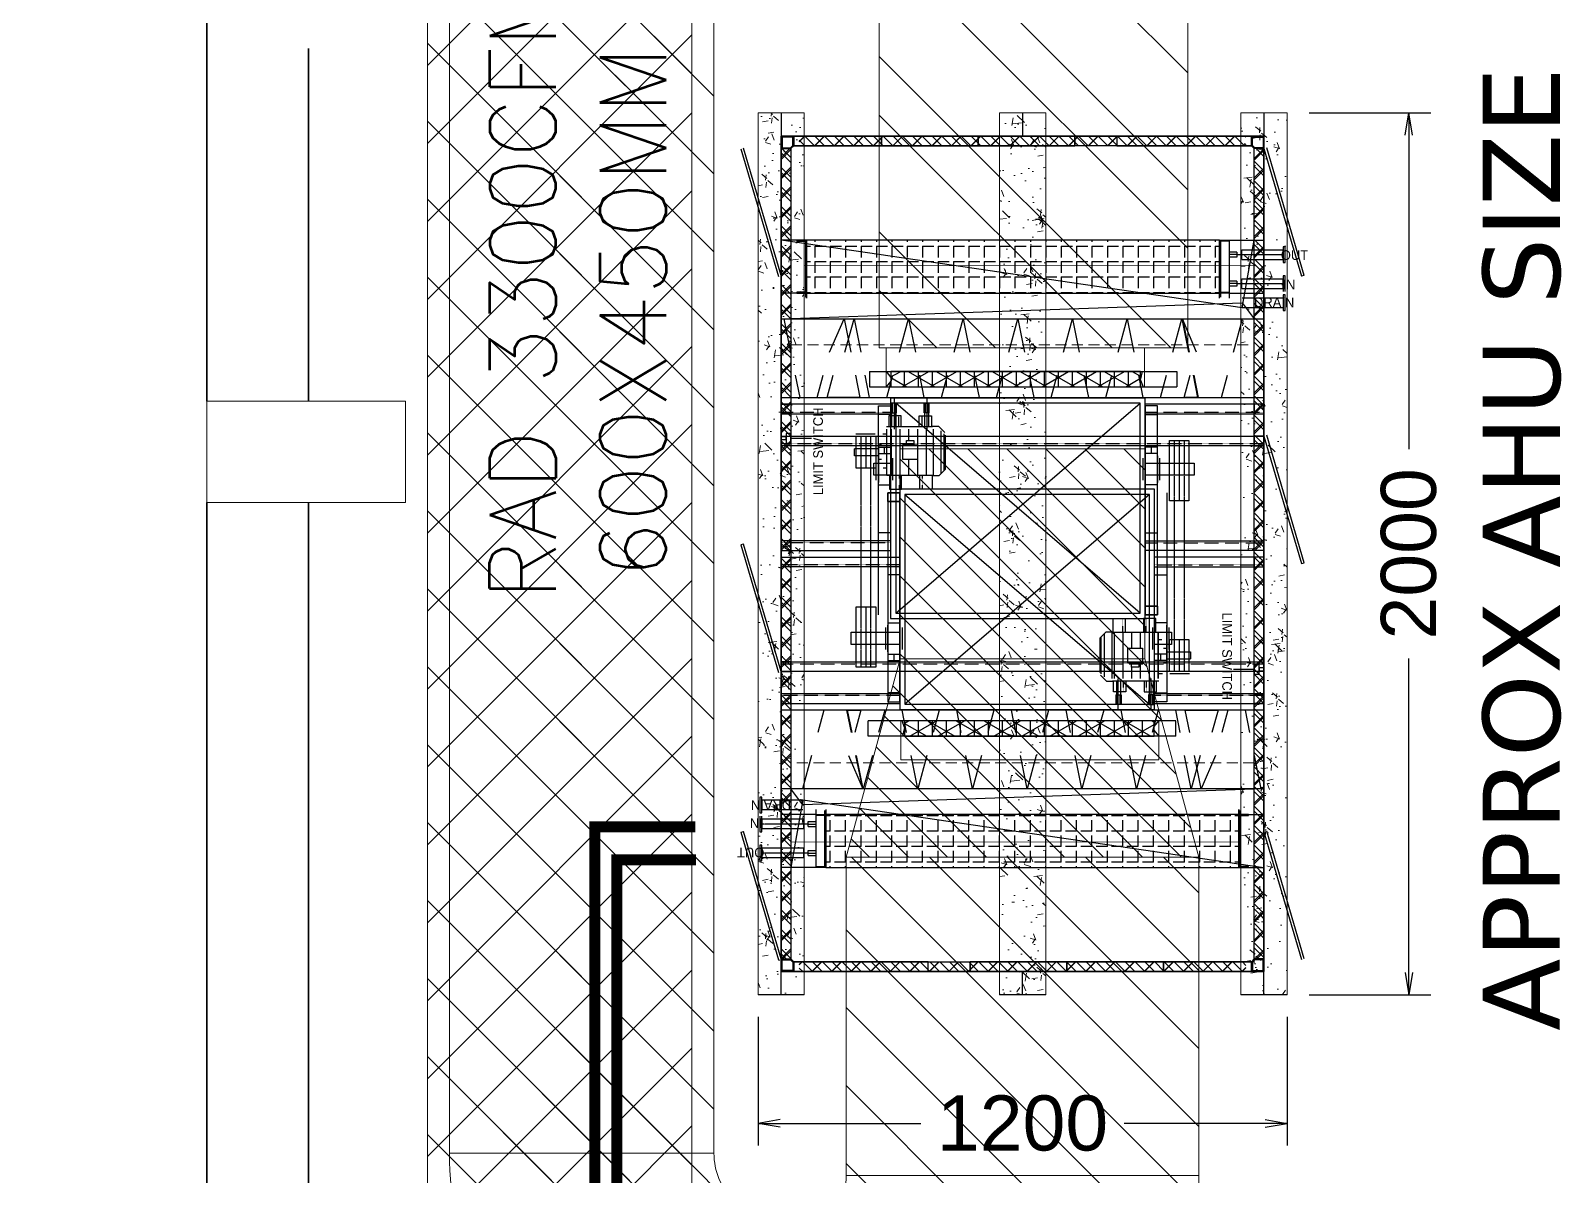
# Model space of a CAD drawing. Extents: x 2982526 to 3135339, y -1389320 to -1338265.
# Drawn here: x 3080911 to 3084383, y -1362751 to -1360154 of the extents above; entities that cross this region are included whole.
import ezdxf

# ---------------------------------------------------------------- set-up
doc = ezdxf.new("R2010")
doc.units = 0
doc.header["$MEASUREMENT"] = 0
for name, pattern in [('1', [0, 0, 0]), ('CENTER2', [1.125, 0.75, -0.125, 0.125, -0.125]), ('CONTINU', [0]), ('HIDDEN', [0.375, 0.25, -0.125])]:
    doc.linetypes.add(name, pattern=pattern)
doc.layers.get('0').update_dxf_attribs({"color": 6, "linetype": '1'})
for name, color, linetype in [('AC-AHU', 7, 'Continuous'), ('MEP_HVAC_COPPER_PIPE', 5, 'Continuous'), ('MEP_HVAC_SUPPLY_AIR_DUCT', 3, 'Continuous'), ('MEP_HVAC_TEXT', 7, 'Continuous')]:
    doc.layers.add(name, color=color, linetype=linetype)
for name, color, linetype, lineweight in [('Column', 162, 'Continuous', 13), ('MEP_HVAC_RA_DUCT', 1, 'Continuous', 9), ('pedestal', 4, 'Continuous', 20), ('WALL', 7, '1', 35)]:
    doc.layers.add(name, color=color, linetype=linetype, lineweight=lineweight)
doc.styles.add('ARIAL', font='arial.ttf')
doc.styles.add('ROMAND', font='GOTHIC.TTF')
doc.styles.add('VERDANA', font='verdana.ttf')
doc.dimstyles.new('TEXT', dxfattribs={"dimscale": 0, "dimtxt": 500, "dimasz": 100, "dimexe": 75, "dimexo": 100, "dimgap": 50, "dimtad": 0, "dimdec": 0, "dimzin": 0, "dimdsep": 46, "dimtxsty": 'ARIAL', "dimblk": 'OBLIQUE', "dimcen": 0.09, "dimdle": 100, "dimclrd": 256, "dimclre": 256, "dimclrt": 6, "dimadec": 0, "dimazin": 0, "dimtfac": 1, "dimtdec": 0, "dimtofl": 0, "dimtmove": 2, "dimatfit": 3, "dimfxl": 1, "dimfrac": 2, "dimtolj": 1, "dimtzin": 0, "dimarcsym": 0})
pattern_1 = [(135, (2809966.465, -3470098.125), (-44.1941738, -44.1941738), [])]

# ---------------------------------------------------------------- blocks, each defined once
blk = doc.blocks.new('AHU')
at = {"layer": 'AC-AHU'}
h = blk.add_hatch(dxfattribs=at)
h.set_pattern_fill('ANSI37', color=8, scale=199.446387, angle=360, style=0)
h.set_pattern_definition([(45, (-8918.856, -7694.014), (-22.16102328, 22.16102328), []), (135, (-8918.856, -7694.014), (-22.16102328, -22.16102328), [])])
h.paths.add_polyline_path([(3573564.3, -609895.1), (3573564.3, -609873.1), (3575402.4, -609873.1), (3575402.4, -609895.1)])
h = blk.add_hatch(dxfattribs=at)
h.set_pattern_fill('ANSI37', color=8, scale=199.446387, angle=270, style=0)
h.set_pattern_definition([(315, (-14100.013, 4523.325), (22.16102328, 22.16102328), []), (45, (-14100.013, 4523.325), (-22.16102328, 22.16102328), [])])
h.paths.add_polyline_path([(3573535.8, -610927.2), (3573557.7, -610927.2), (3573557.7, -609914.2), (3573535.8, -609914.2)])
h = blk.add_hatch(dxfattribs=at)
h.set_pattern_fill('ANSI37', color=8, scale=199.446387, angle=270, style=0)
h.set_pattern_definition([(315, (-14100.013, -833.994), (22.16102328, 22.16102328), []), (45, (-14100.013, -833.994), (-22.16102328, 22.16102328), [])])
h.paths.add_polyline_path([(3575409, -610927.2), (3575430.9, -610927.2), (3575430.9, -609914.2), (3575409, -609914.2)])
h = blk.add_hatch(dxfattribs=at)
h.set_pattern_fill('ANGLE', color=8, scale=5)
h.set_pattern_definition([(0, (0, 0), (0, 34.925), [25.4, -9.525]), (90, (0, 0), (-34.925, 2e-15), [25.4, -9.525])])
h.paths.add_polyline_path([(3573780.2, -610911.1), (3573891.8, -610911.1), (3573891.8, -610150.1)], flags=17)
h.paths.add_polyline_path([(3573891.8, -610150.1), (3573891.8, -609974.2), (3573771.8, -609974.2), (3573771.8, -610911.1), (3573780.2, -610911.1)])
h = blk.add_hatch(dxfattribs=at)
h.set_pattern_fill('NET3', color=8, scale=10, style=0)
h.set_pattern_definition([(0, (-350, 0), (0, 31.75), []), (60, (-350, 0), (-27.49630657, 15.875), []), (120, (-350, 0), (-27.49630657, -15.875), [])])
h.paths.add_polyline_path([(3574897.2, -610688.4), (3574897.2, -610122.2), (3574862.3, -610122.2), (3574862.3, -610688.4)])
h = blk.add_hatch(dxfattribs=at)
h.set_pattern_fill('ANSI31', color=5, scale=125.75024, angle=315, style=0)
h.set_pattern_definition([(180, (15794.953, 18795.773), (-5e-15, 19.76002347), [])])
h.paths.add_polyline_path([(3574305.5, -610728.6), (3574200.5, -610728.6), (3574200.5, -610623.6), (3574305.5, -610623.6)])
h.paths.add_polyline_path([(3574269.6, -610659.4), (3574236.4, -610659.4), (3574236.4, -610667.7), (3574226.5, -610667.7), (3574226.5, -610684.3), (3574236.4, -610684.3), (3574236.4, -610692.5), (3574269.6, -610692.5)], flags=16)
h = blk.add_hatch(dxfattribs=at)
h.set_pattern_fill('ANSI37', color=8, scale=199.446387, angle=360, style=0)
h.set_pattern_definition([(45, (3940.405, -9440.037), (-22.16102328, 22.16102328), []), (135, (3940.405, -9440.037), (-22.16102328, -22.16102328), [])])
h.paths.add_polyline_path([(3573564.3, -610968.3), (3573564.3, -610946.3), (3575402.4, -610946.3), (3575402.4, -610968.3)])
at = {"layer": 'pedestal'}
h = blk.add_hatch(dxfattribs=at)
h.set_pattern_fill('AR-CONC', color=256, scale=0.8, style=0)
h.set_pattern_definition([(50, (1069.78, 312.59), (145.747735, -12.7512684), [15.24, -167.64]), (355, (1069.78, 312.59), (-28.194261, 152.845314), [12.192, -134.112]), (100.451, (1081.93, 311.52), (117.5540013, 140.09335), [12.952, -142.472]), (46.1842, (1069.78, 353.23), (216.863233, -33.633862), [22.86, -251.46]), (96.6356, (1087.85, 350.42), (189.923388, 197.940445), [19.428, -213.708]), (351.184, (1069.78, 353.23), (189.923685, 197.940094), [18.288, -201.168]), (21, (1090.1, 343.07), (121.291904, -81.812415), [15.24, -167.64]), (326, (1090.1, 343.07), (49.4416227, 147.350373), [12.192, -134.112]), (71.4514, (1100.21, 336.25), (170.7331926, 65.538286), [12.952, -142.472]), (37.5, (1069.78, 312.587), (2.4708826, 67.6440311), [0, -132.4864, 0, -136.144, 0, -134.62]), (7.5, (1069.78, 312.59), (53.45573, 80.1444599), [0, -77.6224, 0, -129.4384, 0, -51.308]), (327.5, (1024.466, 312.59), (108.4724761, -4.5829952), [0, -50.8, 0, -158.496, 0, -210.312]), (317.5, (1004.15, 312.59), (118.503345, 20.3411928), [0, -66.04, 0, -105.2576, 0, -149.352])])
h.paths.add_polyline_path([(3575483.3, -609820.7), (3575483.3, -609925.6), (3573483.3, -609925.6), (3573483.3, -609820.7)])
h = blk.add_hatch(dxfattribs=at)
h.set_pattern_fill('AR-CONC', color=256, scale=0.8, style=0)
h.set_pattern_definition([(50, (2599.78, 300), (145.747735, -12.7512684), [15.24, -167.64]), (355, (2599.78, 300), (-28.194261, 152.845314), [12.192, -134.112]), (100.451, (2611.93, 298.94), (117.5540013, 140.09335), [12.952, -142.472]), (46.1842, (2599.78, 340.64), (216.863233, -33.633862), [22.86, -251.46]), (96.6356, (2617.85, 337.84), (189.923388, 197.940445), [19.428, -213.708]), (351.184, (2599.78, 340.64), (189.923685, 197.940094), [18.288, -201.168]), (21, (2620.1, 330.48), (121.291904, -81.812415), [15.24, -167.64]), (326, (2620.1, 330.48), (49.4416227, 147.350373), [12.192, -134.112]), (71.4514, (2630.21, 323.66), (170.7331926, 65.538286), [12.952, -142.472]), (37.5, (2599.78, 300), (2.4708826, 67.6440311), [0, -132.4864, 0, -136.144, 0, -134.62]), (7.5, (2599.78, 300), (53.45573, 80.1444599), [0, -77.6224, 0, -129.4384, 0, -51.308]), (327.5, (2554.466, 300), (108.4724761, -4.5829952), [0, -50.8, 0, -158.496, 0, -210.312]), (317.5, (2534.15, 300), (118.503345, 20.3411928), [0, -66.04, 0, -105.2576, 0, -149.352])])
h.paths.add_polyline_path([(3575483.3, -610368.3), (3575483.3, -610473.1), (3573483.3, -610473.1), (3573483.3, -610368.3)])
h = blk.add_hatch(dxfattribs=at)
h.set_pattern_fill('AR-CONC', color=256, scale=0.8, style=0)
h.set_pattern_definition([(50, (4129.78, 287.41), (145.747735, -12.7512684), [15.24, -167.64]), (355, (4129.78, 287.41), (-28.194261, 152.845314), [12.192, -134.112]), (100.451, (4141.93, 286.35), (117.5540013, 140.09335), [12.952, -142.472]), (46.1842, (4129.78, 328.05), (216.863233, -33.633862), [22.86, -251.46]), (96.6356, (4147.85, 325.25), (189.923388, 197.940445), [19.428, -213.708]), (351.184, (4129.78, 328.05), (189.923685, 197.940094), [18.288, -201.168]), (21, (4150.1, 317.89), (121.291904, -81.812415), [15.24, -167.64]), (326, (4150.1, 317.9), (49.4416227, 147.350373), [12.192, -134.112]), (71.4514, (4160.21, 311.07), (170.7331926, 65.538286), [12.952, -142.472]), (37.5, (4129.78, 287.41), (2.4708826, 67.6440311), [0, -132.4864, 0, -136.144, 0, -134.62]), (7.5, (4129.78, 287.41), (53.45573, 80.1444599), [0, -77.6224, 0, -129.4384, 0, -51.308]), (327.5, (4084.466, 287.41), (108.4724761, -4.5829952), [0, -50.8, 0, -158.496, 0, -210.312]), (317.5, (4064.15, 287.41), (118.503345, 20.3411928), [0, -66.04, 0, -105.2576, 0, -149.352])])
h.paths.add_polyline_path([(3575483.3, -610915.8), (3575483.3, -611020.7), (3573483.3, -611020.7), (3573483.3, -610915.8)])
at = {"linetype": 'CONTINU'}
for p, q in [((3575483.3, -609873.1), (3575430.9, -609873.1)), ((3574862.3, -610073.3), (3574862.3, -610770.6)), ((3574897.2, -610073.3), (3574862.3, -610073.3)), ((3574897.2, -610073.3), (3574897.2, -610770.6)), ((3575483.3, -610420.7), (3575430.9, -610420.7)), ((3574897.2, -610770.6), (3574862.3, -610770.6)), ((3575483.3, -610968.3), (3575430.9, -610968.3))]:
    blk.add_line(p, q, dxfattribs=at)
at = {"color": 5}
blk.add_lwpolyline([(3573535.8, -609873.1), (3573535.8, -610968.3), (3575430.9, -610968.3), (3575430.9, -609873.1)], close=True, dxfattribs=at)
at = {"linetype": 'CONTINU'}
for points in [[(3574025.8, -609942), (3573950.1, -609921.5)], [(3574078, -610032.3), (3574128.4, -610022.1), (3574128.4, -609969.8), (3574078, -609956.2)], [(3574025.8, -610026), (3573950.1, -610058)], [(3573950.1, -610058), (3574025.8, -610042.8)], [(3573950.1, -610059.5), (3574025.8, -610044.3)], [(3574078, -610033.8), (3574128.4, -610023.7), (3574128.4, -610053.9), (3574078, -610040.2)], [(3574025.8, -610080), (3573950.1, -610059.5)], [(3574078, -610157.7), (3574128.4, -610147.6), (3574128.4, -610107.9), (3574078, -610094.2)], [(3573950.1, -610183.4), (3574025.8, -610168.2)], [(3574025.8, -610203.9), (3573950.1, -610183.4)], [(3574078, -610281.6), (3574128.4, -610271.5), (3574128.4, -610231.8), (3574078, -610218.1)], [(3573950.1, -610307.3), (3574025.8, -610292.1)], [(3574025.8, -610327.9), (3573950.1, -610307.3)], [(3574078, -610405.5), (3574128.4, -610395.4), (3574128.4, -610355.7), (3574078, -610342)], [(3573950.1, -610431.3), (3574025.8, -610416)], [(3574025.8, -610451.8), (3573950.1, -610431.3)], [(3574078, -610529.5), (3574128.4, -610519.3), (3574128.4, -610479.6), (3574078, -610465.9)], [(3573950.1, -610555.2), (3574025.8, -610540)], [(3574025.8, -610575.7), (3573950.1, -610555.2)], [(3574078, -610654.5), (3574128.4, -610644.4), (3574128.4, -610604.7), (3574078, -610591)], [(3573950.1, -610679.1), (3574025.8, -610663.9)], [(3574025.8, -610699.6), (3573950.1, -610679.1)], [(3574078, -610778.4), (3574128.4, -610768.3), (3574128.4, -610728.6), (3574078, -610714.9)], [(3573950.1, -610803), (3574025.8, -610787.8)], [(3574025.8, -610823.5), (3573950.1, -610803)], [(3573950.1, -610825.5), (3574025.8, -610810.3)], [(3574078, -610799.8), (3574128.4, -610789.7), (3574128.4, -610864), (3574078, -610850.3)], [(3574025.8, -610858.6), (3573950.1, -610825.5)], [(3574078, -610936.3), (3574128.4, -610926.2), (3574128.4, -610886.5), (3574078, -610872.8)], [(3573950.1, -610962), (3574025.8, -610946.8)]]:
    blk.add_lwpolyline(points, dxfattribs=at)
at = {"layer": 'AC-AHU', "color": 5}
for p, q in [((3573851.7, -609781.7), (3573562.6, -609866.8)), ((3573564.3, -609873.1), (3573853.4, -609788)), ((3573851.7, -609781.7), (3573853.6, -609788)), ((3574503.7, -609781.7), (3574214.5, -609866.8)), ((3574216.2, -609873.1), (3574505.4, -609788)), ((3574505.4, -609788), (3574503.7, -609781.7)), ((3575401.7, -609781.7), (3575112.6, -609866.8)), ((3575114.3, -609873.1), (3575403.4, -609788)), ((3573787.1, -609824.9), (3573787.1, -609829.3)), ((3573822.2, -609824.9), (3573787.1, -609824.9)), ((3573787.1, -609829.3), (3573822.2, -609829.3)), ((3573793.7, -609923.7), (3573793.7, -609829.3)), ((3573815.6, -609923.7), (3573815.6, -609829.3)), ((3573822.2, -609829.3), (3573822.2, -609824.9)), ((3573852.9, -609824.9), (3573852.9, -609829.3)), ((3573888, -609824.9), (3573852.9, -609824.9)), ((3573852.9, -609829.3), (3573888, -609829.3)), ((3573859.5, -609923.7), (3573859.5, -609829.3)), ((3573876.5, -609829.3), (3573876.5, -609824.9)), ((3573881.4, -609923.7), (3573881.4, -609829.3)), ((3573896.2, -609824.9), (3573896.2, -609829.3)), ((3573931.3, -609824.9), (3573896.2, -609824.9)), ((3573896.2, -609829.3), (3573931.3, -609829.3)), ((3573902.8, -609829.3), (3573924.7, -609829.3)), ((3573902.8, -609922.4), (3573902.8, -609829.3)), ((3573924.7, -609922.4), (3573924.7, -609829.3)), ((3573931.3, -609829.3), (3573931.3, -609824.9)), ((3573535.8, -609873.1), (3573535.8, -610968.3)), ((3573535.8, -609873.1), (3573564.3, -609873.1)), ((3573535.8, -609901.6), (3573535.8, -609873.1)), ((3575430.9, -609873.1), (3573535.8, -609873.1)), ((3573538, -609875.3), (3573562.1, -609875.3)), ((3573538, -609899.4), (3573538, -609875.3)), ((3573562.1, -609875.3), (3573562.1, -609894.2)), ((3573564.3, -609873.1), (3573564.3, -609895.1)), ((3573771.8, -609952.3), (3573771.8, -609873.1)), ((3573891.8, -609952.3), (3573891.8, -609873.1)), ((3573950.1, -610968.3), (3573950.1, -609873.1)), ((3574128.4, -610968.3), (3574128.4, -609873.1)), ((3574216.2, -609873.1), (3574216.2, -609895.1)), ((3574238.1, -609873.1), (3574216.2, -609873.1)), ((3574216.2, -609873.1), (3574238.1, -609873.1)), ((3574216.2, -610968.3), (3574216.2, -609873.1)), ((3574238.1, -609873.1), (3574238.1, -610968.3)), ((3574238.1, -609895.1), (3574238.1, -609873.1)), ((3574490.9, -609873.1), (3574490.9, -610121.4)), ((3574490.9, -609873.1), (3574490.9, -609895.1)), ((3574512.8, -609873.1), (3574490.9, -609873.1)), ((3574512.8, -609873.1), (3574490.9, -609873.1)), ((3574512.8, -609895.1), (3574512.8, -609873.1)), ((3574512.8, -610121.4), (3574512.8, -609873.1)), ((3574742.3, -609873.1), (3574742.3, -609884.1)), ((3574748.9, -609873.1), (3574742.3, -609873.1)), ((3574748.9, -609884.1), (3574748.9, -609873.1)), ((3574800.6, -609873.1), (3574800.6, -610121.4)), ((3574800.6, -609895.1), (3574800.6, -609873.1)), ((3574800.6, -609873.1), (3574822.5, -609873.1)), ((3574822.5, -609873.1), (3574800.6, -609873.1)), ((3574822.5, -609873.1), (3574822.5, -609895.1)), ((3574822.5, -610121.4), (3574822.5, -609873.1)), ((3575402.4, -609873.1), (3575402.4, -609895.1)), ((3575430.9, -609873.1), (3575402.4, -609873.1)), ((3575404.6, -609875.3), (3575404.6, -609894.2)), ((3575428.7, -609875.3), (3575404.6, -609875.3)), ((3575428.7, -609899.4), (3575428.7, -609875.3)), ((3575430.9, -609901.6), (3575430.9, -609873.1)), ((3575430.9, -610968.3), (3575430.9, -609873.1)), ((3573535.8, -609901.6), (3573535.8, -610206.8)), ((3573557.7, -609901.6), (3573535.8, -609901.6)), ((3573557.7, -609901.6), (3573535.8, -609901.6)), ((3573556.8, -609899.4), (3573538, -609899.4)), ((3573562.1, -609894.2), (3573556.8, -609899.4)), ((3573564.3, -609895.1), (3573557.7, -609901.6)), ((3573557.7, -609901.6), (3573557.7, -610942.9)), ((3573557.7, -610206.8), (3573557.7, -609901.6)), ((3575402.4, -609895.1), (3573561.2, -609895.1)), ((3573925.2, -609922.4), (3573771.8, -609895.1)), ((3573913.7, -609922.4), (3573950.1, -609895.1)), ((3574216.2, -609895.1), (3574238.1, -609895.1)), ((3574490.9, -609895.1), (3574512.8, -609895.1)), ((3574734.6, -609884.1), (3574734.6, -609895.1)), ((3574756.6, -609884.1), (3574734.6, -609884.1)), ((3574734.6, -609895.1), (3574756.6, -609895.1)), ((3574742.3, -609884.1), (3574748.9, -609884.1)), ((3574745.6, -609895.1), (3574745.6, -609941.9)), ((3574756.6, -609895.1), (3574756.6, -609884.1)), ((3574822.5, -609895.1), (3574800.6, -609895.1)), ((3575402.4, -609895.1), (3575409, -609901.6)), ((3575404.6, -609894.2), (3575409.9, -609899.4)), ((3575409, -610939.8), (3575409, -609901.6)), ((3575409, -609901.6), (3575430.9, -609901.6)), ((3575409.9, -609899.4), (3575428.7, -609899.4)), ((3573925.2, -609922.4), (3573771.8, -610968.3)), ((3573799.2, -609934.7), (3573799.2, -609952.3)), ((3573810.2, -609934.7), (3573810.2, -609952.3)), ((3573864.9, -609934.7), (3573864.9, -609952.3)), ((3573875.9, -609934.7), (3573875.9, -609952.3)), ((3573950.1, -610968.3), (3573913.7, -609922.4)), ((3573771.8, -609952.3), (3573774, -609952.3)), ((3573771.8, -609952.3), (3573903.3, -609952.3)), ((3573771.8, -609974.2), (3573771.8, -609952.3)), ((3573771.8, -609974.2), (3573771.8, -610911.1)), ((3573903.3, -609974.2), (3573771.8, -609974.2)), ((3573903.3, -609974.2), (3573771.8, -609974.2)), ((3573774, -609952.3), (3573774, -609972)), ((3573774, -609972), (3573901.1, -609972)), ((3573889.6, -609952.3), (3573891.8, -609952.3)), ((3573889.6, -609972), (3573889.6, -609952.3)), ((3573891.8, -609952.3), (3573891.8, -609974.2)), ((3573891.8, -610911.1), (3573891.8, -609974.2)), ((3574650.2, -610088.7), (3574700.3, -610088.7)), ((3574661.4, -610083), (3574689.1, -610083)), ((3574661.4, -610121.4), (3574661.4, -610083)), ((3574689.1, -610083), (3574689.1, -610121.4)), ((3574337, -610121.4), (3574337, -610699.1)), ((3574836.3, -610121.4), (3574337, -610121.4)), ((3574344.7, -610093.7), (3574818.9, -610093.7)), ((3574818.9, -610121.4), (3574344.7, -610121.4)), ((3574531.3, -610121.4), (3574531.3, -610093.7)), ((3574531.3, -610093.7), (3574725, -610093.7)), ((3574725, -610121.4), (3574531.3, -610121.4)), ((3574639.9, -610093.7), (3574639.9, -610121.4)), ((3574645.2, -610093.7), (3574645.2, -610093.7)), ((3574705.3, -610093.7), (3574645.2, -610093.7)), ((3574645.2, -610121.4), (3574645.2, -610121.4)), ((3574705.3, -610121.4), (3574645.2, -610121.4)), ((3574705.3, -610093.7), (3574705.3, -610093.7)), ((3574705.3, -610121.4), (3574705.3, -610121.4)), ((3574710.6, -610093.7), (3574710.6, -610121.4)), ((3574710.6, -610107.5), (3574725, -610107.5)), ((3574725, -610093.7), (3574725, -610121.4)), ((3574799, -610121.4), (3574799, -610093.7)), ((3574799, -610093.7), (3574818.9, -610093.7)), ((3574818.9, -610121.4), (3574799, -610121.4)), ((3574818.9, -610093.7), (3574818.9, -610121.4)), ((3574818.9, -610093.7), (3574818.9, -610121.4)), ((3574836.3, -610699.1), (3574836.3, -610121.4)), ((3574348.5, -610687.5), (3574824.7, -610132.9)), ((3574348.5, -610132.9), (3574824.7, -610687.5)), ((3574348.5, -610132.9), (3574348.5, -610687.5)), ((3574824.7, -610132.9), (3574348.5, -610132.9)), ((3574650.2, -610126.3), (3574700.3, -610126.3)), ((3574824.7, -610687.5), (3574824.7, -610132.9)), ((3573535.8, -610206.8), (3573557.7, -610206.8)), ((3573535.8, -610302.2), (3573535.8, -610302.2)), ((3573535.8, -610302.2), (3573535.8, -610521.3)), ((3573557.7, -610302.2), (3573535.8, -610302.2)), ((3573557.7, -610302.2), (3573535.8, -610302.2)), ((3573535.8, -610302.2), (3573557.7, -610302.2)), ((3573557.7, -610521.3), (3573557.7, -610302.2)), ((3573557.7, -610302.2), (3573557.7, -610302.2)), ((3573535.8, -610521.3), (3573535.8, -610740.5)), ((3573535.8, -610521.3), (3573557.7, -610521.3)), ((3573557.7, -610521.3), (3573535.8, -610521.3)), ((3573557.7, -610740.5), (3573557.7, -610521.3)), ((3574208.2, -610597.1), (3574194.4, -610610.9)), ((3574204.1, -610606.2), (3574302, -610606.2)), ((3574211, -610599.3), (3574295.1, -610599.3)), ((3574291.7, -610595.9), (3574214.3, -610595.9)), ((3574305.5, -610609.8), (3574291.7, -610595.9)), ((3574305.5, -610623.6), (3574305.5, -610609.8)), ((3574141.6, -610644.2), (3574141.6, -610632.3)), ((3574163.2, -610632.3), (3574141.6, -610632.3)), ((3574163.2, -610635.2), (3574141.6, -610635.2)), ((3574163.2, -610641.2), (3574141.6, -610641.2)), ((3574163.2, -610644.2), (3574141.6, -610644.2)), ((3574163.2, -610632.3), (3574163.2, -610644.2)), ((3574194.4, -610633.7), (3574163.2, -610633.7)), ((3574194.4, -610642.7), (3574163.2, -610642.7)), ((3574170, -610627.2), (3574194.4, -610627.2)), ((3574170, -610654.9), (3574170, -610627.2)), ((3574194.4, -610610.9), (3574194.4, -610624.7)), ((3574194.4, -610729.7), (3574194.4, -610624.7)), ((3574200.5, -610623.6), (3574305.5, -610623.6)), ((3574305.5, -610623.6), (3574305.5, -610728.6)), ((3574305.5, -610626.1), (3574337, -610626.1)), ((3574337, -610626.1), (3574337, -610653.7)), ((3573535.8, -610645.2), (3573535.8, -610939.8)), ((3573557.7, -610939.8), (3573557.7, -610645.2)), ((3574194.4, -610654.9), (3574170, -610654.9)), ((3574226.5, -610667.7), (3574236.4, -610667.7)), ((3574226.5, -610684.3), (3574226.5, -610667.7)), ((3574236.4, -610692.5), (3574236.4, -610659.4)), ((3574236.4, -610659.4), (3574269.6, -610659.4)), ((3574236.4, -610667.7), (3574236.4, -610684.3)), ((3574269.6, -610659.4), (3574269.6, -610692.5)), ((3574337, -610653.7), (3574305.5, -610653.7)), ((3574337, -610653.7), (3574337, -610695.3)), ((3574141.6, -610706.5), (3574141.6, -610718.4)), ((3574163.2, -610706.5), (3574141.6, -610706.5)), ((3574163.2, -610709.4), (3574141.6, -610709.4)), ((3574163.2, -610718.4), (3574163.2, -610706.5)), ((3574194.4, -610708), (3574163.2, -610708)), ((3574170, -610696.4), (3574170, -610724.1)), ((3574194.4, -610696.4), (3574170, -610696.4)), ((3574236.4, -610684.3), (3574226.5, -610684.3)), ((3574269.6, -610692.5), (3574236.4, -610692.5)), ((3574337, -610695.3), (3574305.5, -610695.3)), ((3574336.8, -610699.8), (3574336.8, -610699.1)), ((3574337, -610722.9), (3574337, -610695.3)), ((3574337, -610699.1), (3574836.3, -610699.1)), ((3574344.7, -610699.1), (3574344.7, -610726.7)), ((3574344.7, -610699.1), (3574344.7, -610726.7)), ((3574364.6, -610699.1), (3574344.7, -610699.1)), ((3574344.7, -610699.1), (3574364.6, -610699.1)), ((3574344.7, -610726.7), (3574344.7, -610699.1)), ((3574818.9, -610699.1), (3574344.7, -610699.1)), ((3574348.5, -610687.5), (3574824.7, -610687.5)), ((3574364.6, -610699.1), (3574364.6, -610726.7)), ((3574364.6, -610726.7), (3574364.6, -610699.1)), ((3574490.9, -610968.3), (3574490.9, -610699.1)), ((3574512.8, -610699.1), (3574512.8, -610968.3)), ((3574531.3, -610699.1), (3574531.3, -610726.7)), ((3574725, -610699.1), (3574531.3, -610699.1)), ((3574639.9, -610726.7), (3574639.9, -610699.1)), ((3574645.2, -610699.1), (3574645.2, -610699.1)), ((3574705.3, -610699.1), (3574645.2, -610699.1)), ((3574650.2, -610694.1), (3574700.3, -610694.1)), ((3574661.4, -610809.6), (3574661.4, -610699.1)), ((3574689.1, -610699.1), (3574689.1, -610809.6)), ((3574705.3, -610699.1), (3574705.3, -610699.1)), ((3574710.6, -610726.7), (3574710.6, -610699.1)), ((3574710.6, -610712.9), (3574725, -610712.9)), ((3574725, -610726.7), (3574725, -610699.1)), ((3574799, -610699.1), (3574799, -610726.7)), ((3574818.9, -610699.1), (3574799, -610699.1)), ((3574800.6, -610699.1), (3574800.6, -610968.3)), ((3574818.9, -610726.7), (3574818.9, -610699.1)), ((3574818.9, -610726.7), (3574818.9, -610699.1)), ((3574822.5, -610968.3), (3574822.5, -610699.1)), ((3573557.7, -610740.5), (3573535.8, -610740.5)), ((3573535.8, -610740.5), (3573557.7, -610740.5)), ((3574163.2, -610715.4), (3574141.6, -610715.4)), ((3574163.2, -610718.4), (3574141.6, -610718.4)), ((3574194.4, -610716.9), (3574163.2, -610716.9)), ((3574170, -610724.1), (3574194.4, -610724.1)), ((3574305.5, -610728.6), (3574200.5, -610728.6)), ((3574211, -610738), (3574211, -610729.7)), ((3574236.4, -610746.8), (3574236.4, -610740.5)), ((3574269.6, -610746.8), (3574236.4, -610746.8)), ((3574245.3, -610746.8), (3574245.3, -610801.7)), ((3574260.8, -610746.8), (3574260.8, -610801.7)), ((3574269.6, -610740.5), (3574269.6, -610746.8)), ((3574289, -610728.6), (3574289, -610736.9)), ((3574305.5, -610722.9), (3574337, -610722.9)), ((3574344.7, -610726.7), (3574364.6, -610726.7)), ((3574364.6, -610726.7), (3574344.7, -610726.7)), ((3574344.7, -610726.7), (3574818.9, -610726.7)), ((3574531.3, -610726.7), (3574725, -610726.7)), ((3574645.2, -610726.7), (3574645.2, -610726.7)), ((3574705.3, -610726.7), (3574645.2, -610726.7)), ((3574650.2, -610731.7), (3574700.3, -610731.7)), ((3574705.3, -610726.7), (3574705.3, -610726.7)), ((3574799, -610726.7), (3574818.9, -610726.7)), ((3574211, -610799.1), (3574211, -610754.9)), ((3574217.1, -610753.7), (3574289, -610753.7)), ((3574289, -610775.8), (3574217.1, -610775.8)), ((3574289, -610753.7), (3574289, -610797.9)), ((3574603.9, -610797.9), (3574603.9, -610753.7)), ((3574603.9, -610753.7), (3574740.5, -610753.7)), ((3574740.5, -610775.8), (3574603.9, -610775.8)), ((3574740.5, -610753.7), (3574740.5, -610797.9)), ((3574289, -610797.9), (3574217.1, -610797.9)), ((3574260.8, -610801.7), (3574245.3, -610801.7)), ((3574740.5, -610797.9), (3574603.9, -610797.9)), ((3574689.1, -610809.6), (3574661.4, -610809.6)), ((3573771.8, -610911.1), (3573771.8, -610933)), ((3573903.3, -610911.1), (3573771.8, -610911.1)), ((3573771.8, -610911.1), (3573903.3, -610911.1)), ((3573774, -610913.2), (3573901.1, -610913.2)), ((3573774, -610933), (3573774, -610913.2)), ((3573889.6, -610913.2), (3573889.6, -610933)), ((3573891.8, -610933), (3573891.8, -610911.1)), ((3573535.8, -610939.8), (3573557.7, -610939.8)), ((3573535.8, -610939.8), (3573535.8, -610968.3)), ((3573557.7, -610939.8), (3573535.8, -610939.8)), ((3573538, -610942), (3573538, -610966.1)), ((3573556.8, -610942), (3573538, -610942)), ((3573562.1, -610947.2), (3573556.8, -610942)), ((3573564.3, -610946.3), (3573557.7, -610939.8)), ((3573561.2, -610946.3), (3575405.5, -610946.3)), ((3573562.1, -610966.1), (3573562.1, -610947.2)), ((3573564.3, -610968.3), (3573564.3, -610946.3)), ((3573771.8, -610933), (3573771.8, -610968.3)), ((3573771.8, -610933), (3573774, -610933)), ((3573889.6, -610933), (3573891.8, -610933)), ((3573891.8, -610933), (3573891.8, -610968.3)), ((3573891.8, -610933), (3573891.8, -610933)), ((3574216.2, -610946.3), (3574238.1, -610946.3)), ((3574216.2, -610968.3), (3574216.2, -610946.3)), ((3574238.1, -610946.3), (3574238.1, -610968.3)), ((3574490.9, -610946.3), (3574512.8, -610946.3)), ((3574490.9, -610968.3), (3574490.9, -610946.3)), ((3574512.8, -610946.3), (3574512.8, -610968.3)), ((3574800.6, -610946.3), (3574800.6, -610968.3)), ((3574822.5, -610946.3), (3574800.6, -610946.3)), ((3574822.5, -610968.3), (3574822.5, -610946.3)), ((3575402.4, -610946.3), (3575409, -610939.8)), ((3575402.4, -610968.3), (3575402.4, -610946.3)), ((3575404.6, -610947.2), (3575409.9, -610942)), ((3575404.6, -610966.1), (3575404.6, -610947.2)), ((3575409, -610939.8), (3575430.9, -610939.8)), ((3575409.9, -610942), (3575428.7, -610942)), ((3575428.7, -610942), (3575428.7, -610966.1)), ((3575430.9, -610939.8), (3575430.9, -610968.3)), ((3573535.8, -610968.3), (3573564.3, -610968.3)), ((3573535.8, -610968.3), (3575430.9, -610968.3)), ((3573538, -610966.1), (3573562.1, -610966.1)), ((3574238.1, -610968.3), (3574216.2, -610968.3)), ((3574512.8, -610968.3), (3574490.9, -610968.3)), ((3574512.8, -610968.3), (3574490.9, -610968.3)), ((3574513.6, -610974.6), (3574515.3, -610968.3)), ((3574800.6, -610968.3), (3574822.5, -610968.3)), ((3574800.6, -610968.3), (3574822.5, -610968.3)), ((3575430.9, -610968.3), (3575402.4, -610968.3)), ((3575428.7, -610966.1), (3575404.6, -610966.1))]:
    blk.add_line(p, q, dxfattribs=at)
at = {"layer": 'AC-AHU', "color": 5, "linetype": 'Continuous'}
for p, q in [((3573815.6, -609829.3), (3573793.7, -609829.3)), ((3573881.4, -609829.3), (3573859.5, -609829.3)), ((3573799.2, -609934.7), (3573810.2, -609934.7)), ((3573864.9, -609934.7), (3573875.9, -609934.7)), ((3573799.2, -609952.3), (3573810.2, -609952.3)), ((3573864.9, -609952.3), (3573875.9, -609952.3))]:
    blk.add_line(p, q, dxfattribs=at)
at = {"layer": 'AC-AHU', "color": 5, "linetype": 'CENTER2'}
for p, q in [((3573804.7, -609934.7), (3573804.7, -609829.3)), ((3573870.4, -609934.7), (3573870.4, -609829.3)), ((3573815.6, -609923.7), (3573793.7, -609923.7)), ((3573804.7, -609934.7), (3573804.7, -609952.3)), ((3573881.4, -609923.7), (3573859.5, -609923.7)), ((3573870.4, -609934.7), (3573870.4, -609952.3)), ((3574200.5, -610637.1), (3574128.4, -610637.1)), ((3574200.5, -610711.3), (3574128.4, -610711.3)), ((3574740.5, -610764.8), (3574217.1, -610764.8)), ((3574740.5, -610786.9), (3574217.1, -610786.9))]:
    blk.add_line(p, q, dxfattribs=at)
at = {"layer": 'AC-AHU', "color": 5, "linetype": 'HIDDEN'}
for p, q in [((3574233.7, -609873.1), (3574233.7, -610968.3)), ((3574508.4, -610121.4), (3574508.4, -609873.1)), ((3574805, -609873.1), (3574805, -610121.4)), ((3574170, -610649.3), (3574194.4, -610649.3)), ((3574305.5, -610648.2), (3574336, -610648.2)), ((3574170, -610702), (3574194.4, -610702)), ((3574305.5, -610700.8), (3574336, -610700.8)), ((3574508.4, -610699.1), (3574508.4, -610968.3)), ((3574805, -610699.1), (3574805, -610968.3))]:
    blk.add_line(p, q, dxfattribs=at)
at = {"layer": 'AC-AHU', "color": 8}
for p, q in [((3574874.8, -610122.2), (3574862.3, -610111.4)), ((3574883.3, -610122.2), (3574874.8, -610122.2)), ((3574897.2, -610111.1), (3574883.3, -610122.2)), ((3574877.6, -610688.4), (3574862.3, -610693.9)), ((3574877.6, -610688.4), (3574897.2, -610693))]:
    blk.add_line(p, q, dxfattribs=at)
at = {"layer": 'AC-AHU', "color": 5}
blk.add_lwpolyline([(3575430.9, -609873.1), (3575430.9, -610968.3), (3573535.8, -610968.3), (3573535.8, -609873.1)], close=True, dxfattribs=at)
at = {"layer": 'AC-AHU', "color": 8}
blk.add_lwpolyline([(3574897.2, -610688.4), (3574897.2, -610122.2), (3574862.3, -610122.2), (3574862.3, -610688.4)], close=True, dxfattribs=at)
at = {"layer": 'pedestal', "linetype": 'HIDDEN', "ltscale": 100}
blk.add_line((3574957.1, -609895.1), (3574957.1, -610946.3), dxfattribs=at)
at = {"layer": 'pedestal'}
for p, q in [((3574862.3, -610111.4), (3574950.3, -610111.4)), ((3574950.3, -610111.4), (3574950.3, -610697)), ((3574950.3, -610697), (3574862.3, -610697))]:
    blk.add_line(p, q, dxfattribs=at)
for points in [[(3575483.3, -609820.7), (3575483.3, -609925.6), (3573483.3, -609925.6), (3573483.3, -609820.7)], [(3575483.3, -610368.3), (3575483.3, -610473.1), (3573483.3, -610473.1), (3573483.3, -610368.3)], [(3575483.3, -610915.8), (3575483.3, -611020.7), (3573483.3, -611020.7), (3573483.3, -610915.8)]]:
    blk.add_lwpolyline(points, close=True, dxfattribs=at)
at = {"layer": 'pedestal', "linetype": 'HIDDEN', "ltscale": 100, "const_width": 1.75}
blk.add_lwpolyline([(3575137.2, -610946.3), (3575137.2, -609925.6)], dxfattribs=at)
at = {"layer": 'AC-AHU', "color": 5, "style": 'ROMAND', "text_generation_flag": 6}
for s, height, rotation, p in [('OUT', 21.92, 270, (3573816.8, -609834.9)), ('IN', 21.92, 270, (3573883.4, -609831.3)), ('DRAIN', 21.92, 270, (3573924, -609895.6)), ('LIMIT SWITCH', 21.916, 180, (3574616.5, -609967.8))]:
    blk.add_text(s, height=height, rotation=rotation, dxfattribs=at).set_placement(p)
blk = doc.blocks.new('_Open')
at = {"color": 0, "linetype": 'ByBlock', "lineweight": -2}
for p, q in [((-1, 0.167), (0, 0)), ((-1, -0.167), (0, 0)), ((0, 0), (-1, 0))]:
    blk.add_line(p, q, dxfattribs=at)
blk = doc.blocks.new('*D58')
at = {"layer": 'AC-AHU', "linetype": 'ByBlock', "lineweight": -2, "transparency": 16777216}
for p, q in [((3083811.3, -1360341), (3084087.4, -1360341)), ((3084037.4, -1360391), (3084037.4, -1361103.5)), ((3084037.4, -1362291), (3084037.4, -1361578.5)), ((3083811.3, -1362341), (3084087.4, -1362341))]:
    blk.add_line(p, q, dxfattribs=at)
at = {"layer": 'Defpoints', "color": 0, "linetype": 'ByBlock', "transparency": 16777216}
for p in [(3083761.3, -1360341), (3083761.3, -1362341), (3084037.4, -1362341)]:
    blk.add_point(p, dxfattribs=at)
at = {"layer": 'AC-AHU', "linetype": 'ByBlock', "lineweight": -2, "transparency": 16777216, "xscale": 50, "yscale": 50, "zscale": 50}
for p, rotation in [((3084037.4, -1360341), 90), ((3084037.4, -1362341), 270)]:
    blk.add_blockref('_Open', p, dxfattribs=dict(at, rotation=rotation))
at = {"layer": 'AC-AHU', "linetype": 'ByBlock', "lineweight": 0, "transparency": 16777216, "insert": (3084037.4, -1361341), "char_height": 125, "attachment_point": 5, "rotation": 90, "style": 'ARIAL'}
blk.add_mtext('\\A1;2000', dxfattribs=at)
blk = doc.blocks.new('*D59')
at = {"layer": 'AC-AHU', "linetype": 'ByBlock', "lineweight": -2, "transparency": 16777216}
for p, q in [((3082561.3, -1362391), (3082561.3, -1362682.8)), ((3083761.3, -1362391), (3083761.3, -1362682.8)), ((3082611.3, -1362632.8), (3082930.7, -1362632.8)), ((3083711.3, -1362632.8), (3083391.8, -1362632.8))]:
    blk.add_line(p, q, dxfattribs=at)
at = {"layer": 'Defpoints', "color": 0, "linetype": 'ByBlock', "transparency": 16777216}
for p in [(3082561.3, -1362341), (3083761.3, -1362341), (3082561.3, -1362632.8)]:
    blk.add_point(p, dxfattribs=at)
at = {"layer": 'AC-AHU', "linetype": 'ByBlock', "lineweight": -2, "transparency": 16777216, "xscale": 50, "yscale": 50, "zscale": 50, "rotation": 180}
blk.add_blockref('_Open', (3082561.3, -1362632.8), dxfattribs=at)
at = {"layer": 'AC-AHU', "linetype": 'ByBlock', "lineweight": -2, "transparency": 16777216, "xscale": 50, "yscale": 50, "zscale": 50}
blk.add_blockref('_Open', (3083761.3, -1362632.8), dxfattribs=at)
at = {"layer": 'AC-AHU', "linetype": 'ByBlock', "lineweight": 0, "transparency": 16777216, "insert": (3083161.3, -1362632.8), "char_height": 125, "attachment_point": 5, "style": 'ARIAL'}
blk.add_mtext('\\A1;1200', dxfattribs=at)
blk = doc.blocks.new('Trc flr')
at = {"layer": 'Column'}
blk.add_lwpolyline([(450, 14375), (450, 14145), (0, 14145), (0, 14375)], close=True, dxfattribs=at)
at = {"layer": 'WALL', "color": 8}
for p, q in [((0, 21170), (0, 14375)), ((230, 15175), (230, 14975)), ((230, 14975), (230, 14375)), ((0, 14145), (0, 10925)), ((230, 14145), (230, 10925))]:
    blk.add_line(p, q, dxfattribs=at)

msp = doc.modelspace()

# ---------------------------------------------------------------- hatches: boundary and pattern name
at = {"layer": 'MEP_HVAC_RA_DUCT', "lineweight": 0}
h = msp.add_hatch(dxfattribs=at)
h.set_pattern_fill('ANSI37', color=8, scale=1000, angle=90)
h.paths.add_polyline_path([(3082411.3, -1362933.1), (3081811.3, -1362933.1), (3081811.3, -1359508.1), (3082411.3, -1359508.1)])
h = msp.add_hatch(dxfattribs=at)
h.set_pattern_fill('ANSI32', color=8, scale=750, angle=90)
h.set_pattern_definition([(135, (2809926.95, -3470342.25), (-198.873782, -198.873782), []), (135, (2809926.95, -3470209.67), (-198.873782, -198.873782), [])])
h.paths.add_polyline_path([(3082836.3, -1359508.1), (3082836.3, -1360874), (3083536.3, -1360874), (3083536.3, -1359508.1)])
at = {"layer": 'MEP_HVAC_SUPPLY_AIR_DUCT', "lineweight": 0}
h = msp.add_hatch(dxfattribs=at)
h.set_pattern_fill('ANSI31', color=8, scale=1000, angle=90)
h.paths.add_polyline_path([(3082461.3, -1359262.2), (3081861.3, -1359262.2), (3081861.3, -1362700.8), (3082461.3, -1362700.8)])
h.paths.add_polyline_path([(3080911.3, -1359112.2), (3081761.3, -1359112.2), (3081761.3, -1358512.2), (3080911.3, -1358512.2)])
edge = h.paths.add_edge_path()
edge.add_line((3081861.3, -1359262.2), (3082461.3, -1359262.2))
edge.add_arc((3081753.8, -1359220.9), 708.7, 356.6598, 449.3904)
edge.add_line((3081761.3, -1358512.2), (3081761.3, -1359112.2))
edge.add_arc((3081752.6, -1359226.3), 114.4, -18.2795, 85.6596, ccw=False)
h = msp.add_hatch(dxfattribs=at)
h.set_pattern_fill('ANSI31', color=8, scale=500, angle=90)
h.set_pattern_definition(pattern_1)
h.paths.add_polyline_path([(3083438.6, -1361102.9), (3083438.6, -1361579.1), (3082883.9, -1361579.1), (3082883.9, -1361102.9)])
h = msp.add_hatch(dxfattribs=at)
h.set_pattern_fill('ANSI31', color=8, scale=500, angle=90)
h.set_pattern_definition(pattern_1)
h.paths.add_polyline_path([(3083561.3, -1362029.1), (3083438.6, -1361579.1), (3082883.9, -1361579.1), (3082761.3, -1362029.1)])
h = msp.add_hatch(dxfattribs=at)
h.set_pattern_fill('ANSI31', color=8, scale=1000, angle=90)
edge = h.paths.add_edge_path()
edge.add_line((3083561.3, -1362750.8), (3082761.3, -1362750.8))
edge.add_arc((3082661.3, -1362750.8), 100, -90, 0, ccw=False)
edge.add_line((3082661.3, -1362850.8), (3082661.3, -1363650.8))
edge.add_arc((3082661.3, -1362750.8), 900, 270, 360)
h.paths.add_polyline_path([(3083561.3, -1362750.8), (3083561.3, -1362029.1), (3082761.3, -1362029.1), (3082761.3, -1362750.8)])
h = msp.add_hatch(dxfattribs=at)
h.set_pattern_fill('ANSI31', color=8, scale=1000, angle=90)
edge = h.paths.add_edge_path()
edge.add_line((3082611.3, -1363650.8), (3082611.3, -1362850.8))
edge.add_arc((3082611.3, -1362700.8), 150, 180, 270, ccw=False)
edge.add_line((3082461.3, -1362700.8), (3081861.3, -1362700.8))
edge.add_arc((3082611.3, -1362700.8), 750, 180, 227.1666)
edge.add_arc((3082611.3, -1363800.8), 750, 132.8334, 180)
edge.add_line((3081861.3, -1363800.8), (3082461.3, -1363800.8))
edge.add_arc((3082611.3, -1363800.8), 150, 90, 180, ccw=False)

# ---------------------------------------------------------------- linework, layer by layer
at = {"layer": 'MEP_HVAC_COPPER_PIPE', "lineweight": 0, "const_width": 25, "elevation": -7192.4}
for points in [[(3082419.2, -1361959.9), (3082191.3, -1361959.9), (3082191.3, -1364228.5), (3082911.3, -1364228.5)], [(3082420.8, -1362034.9), (3082241.3, -1362034.9), (3082241.3, -1364017.5), (3084081.3, -1364017.5), (3084081.3, -1364137.3)]]:
    msp.add_lwpolyline(points, dxfattribs=at)
at = {"layer": 'MEP_HVAC_RA_DUCT', "lineweight": 0}
for points in [[(3083536.3, -1360876.4), (3083536.3, -1357662.2)], [(3082836.3, -1360874), (3082836.3, -1359508.1)]]:
    msp.add_lwpolyline(points, dxfattribs=at)
msp.add_lwpolyline([(3081161.3, -1363083.1), (3081661.3, -1363083.1, 0.414214), (3081811.3, -1362933.1), (3081811.3, -1359508.1)], format="xyb", dxfattribs=at)
for points in [[(3082411.3, -1362933.1), (3081811.3, -1362933.1), (3081811.3, -1359508.1), (3082411.3, -1359508.1)], [(3082836.3, -1359508.1), (3082836.3, -1360874), (3083536.3, -1360874), (3083536.3, -1359508.1)]]:
    msp.add_lwpolyline(points, close=True, dxfattribs=at)
at = {"layer": 'MEP_HVAC_RA_DUCT', "lineweight": 0, "elevation": 7192.4}
msp.add_lwpolyline([(3082411.3, -1359508.1), (3082411.3, -1365465.8)], dxfattribs=at)
at = {"layer": 'MEP_HVAC_SUPPLY_AIR_DUCT', "lineweight": 0}
for points in [[(3080911.3, -1358512.2), (3081761.3, -1358512.2, -0.428242), (3082461.3, -1359262.2), (3082461.3, -1362700.8)], [(3080911.3, -1359112.2), (3081761.3, -1359112.2, -0.487404), (3081861.3, -1359262.2), (3081861.3, -1362700.8)], [(3080911.3, -1365324.8), (3081711.3, -1365324.8, 0.414214), (3082461.3, -1364574.8), (3082461.3, -1363800.8, -0.414214), (3082611.3, -1363650.8), (3082661.3, -1363650.8, 0.414214), (3083561.3, -1362750.8), (3083561.3, -1362029.1)], [(3082761.3, -1362029.1), (3082761.3, -1362750.8, -0.414214), (3082661.3, -1362850.8)]]:
    msp.add_lwpolyline(points, format="xyb", dxfattribs=at)
at = {"layer": 'MEP_HVAC_SUPPLY_AIR_DUCT', "linetype": 'ByBlock', "lineweight": 0}
for points in [[(3082461.3, -1359262.2), (3081861.3, -1359262.2), (3081861.3, -1362700.8), (3082461.3, -1362700.8)], [(3083438.6, -1361102.9), (3083438.6, -1361579.1), (3082883.9, -1361579.1), (3082883.9, -1361102.9)], [(3083438.6, -1361102.9), (3083438.6, -1361579.1), (3082883.9, -1361579.1), (3082883.9, -1361102.9)], [(3083561.3, -1362029.1), (3083438.6, -1361579.1), (3082883.9, -1361579.1), (3082761.3, -1362029.1)], [(3083561.3, -1362750.8), (3083561.3, -1362029.1), (3082761.3, -1362029.1), (3082761.3, -1362750.8)]]:
    msp.add_lwpolyline(points, close=True, dxfattribs=at)
at = {"layer": 'MEP_HVAC_SUPPLY_AIR_DUCT', "lineweight": 0, "elevation": 7192.4}
for points in [[(3082101.4, -1363250.8, -0.208759), (3081861.3, -1362700.8)], [(3082611.3, -1362850.8, -0.414214), (3082461.3, -1362700.8)]]:
    msp.add_lwpolyline(points, format="xyb", dxfattribs=at)
at = {"layer": 'MEP_HVAC_SUPPLY_AIR_DUCT', "linetype": 'ByBlock', "lineweight": 0}
msp.add_lwpolyline([(3082461.3, -1362700.8), (3081861.3, -1362700.8)], dxfattribs=at)
for points in [[(3082611.3, -1363650.8), (3082611.3, -1362850.8, -0.414214), (3082461.3, -1362700.8), (3081861.3, -1362700.8, 0.208759), (3082101.4, -1363250.8, 0.208759), (3081861.3, -1363800.8), (3082461.3, -1363800.8, -0.414214), (3082611.3, -1363650.8)], [(3083561.3, -1362750.8), (3082761.3, -1362750.8, -0.414214), (3082661.3, -1362850.8), (3082661.3, -1363650.8, 0.414214), (3083561.3, -1362750.8)]]:
    msp.add_lwpolyline(points, format="xyb", close=True, dxfattribs=at)

# ---------------------------------------------------------------- block references
at = {"layer": 'AC-AHU', "color": 7, "linetype": 'ByBlock', "lineweight": 0}
for p, rotation in [((2472740.6, -4935824.3), 90), ((3693582, 2213142.4), 270)]:
    msp.add_blockref('AHU', p, dxfattribs=dict(at, rotation=rotation))
at = {"layer": 'WALL', "lineweight": 0}
msp.add_blockref('Trc flr', (3081311.3, -1375369.8), dxfattribs=at)

# ---------------------------------------------------------------- texts
at = {"layer": 'MEP_HVAC_TEXT', "color": 0, "linetype": 'ByBlock', "lineweight": 0, "insert": (3081952.4, -1362509.7, 7192.4), "char_height": 150, "width": 3433.481, "attachment_point": 1, "rotation": 89.9931, "style": 'VERDANA'}
msp.add_mtext('\\pxqc;{\\Fromans|c0;\\C1; RAD\\C0; 3300CFM\\P600X450MM}', dxfattribs=at)
at = {"layer": 'MEP_HVAC_TEXT', "color": 7, "linetype": 'ByBlock', "lineweight": 0, "insert": (3084204.8, -1362528, 7192.4), "char_height": 175, "width": 2396.033, "attachment_point": 1, "rotation": 89.9931, "style": 'VERDANA'}
msp.add_mtext('\\pxqc;APPROX AHU SIZE', dxfattribs=at)

# ---------------------------------------------------------------- dimensions: what is measured, and where the dimension line sits
at = {"layer": 'AC-AHU', "linetype": 'ByBlock', "lineweight": 0}
dim = msp.add_linear_dim(base=(3084037.4, -1362341), p1=(3083761.3, -1360341), p2=(3083761.3, -1362341), angle=270, dimstyle='TEXT', override={"dimscale": 1, "dimtxt": 125, "dimasz": 50, "dimexe": 50, "dimexo": 50, "dimblk1": 'Open', "dimblk2": 'Open', "dimsah": 1, "dimclrt": 256}, dxfattribs=at)
dim.commit()
dim.dimension.update_dxf_attribs({"geometry": '*D58', "text_midpoint": (3084037.4, -1361341)})
dim = msp.add_linear_dim(base=(3082561.3, -1362632.8), p1=(3083761.3, -1362341), p2=(3082561.3, -1362341), dimstyle='TEXT', override={"dimscale": 1, "dimtxt": 125, "dimasz": 50, "dimexe": 50, "dimexo": 50, "dimblk1": 'Open', "dimblk2": 'Open', "dimsah": 1, "dimclrt": 256}, dxfattribs=at)
dim.commit()
dim.dimension.update_dxf_attribs({"geometry": '*D59', "text_midpoint": (3083161.3, -1362632.8)})

doc.saveas('drawing.dxf')
